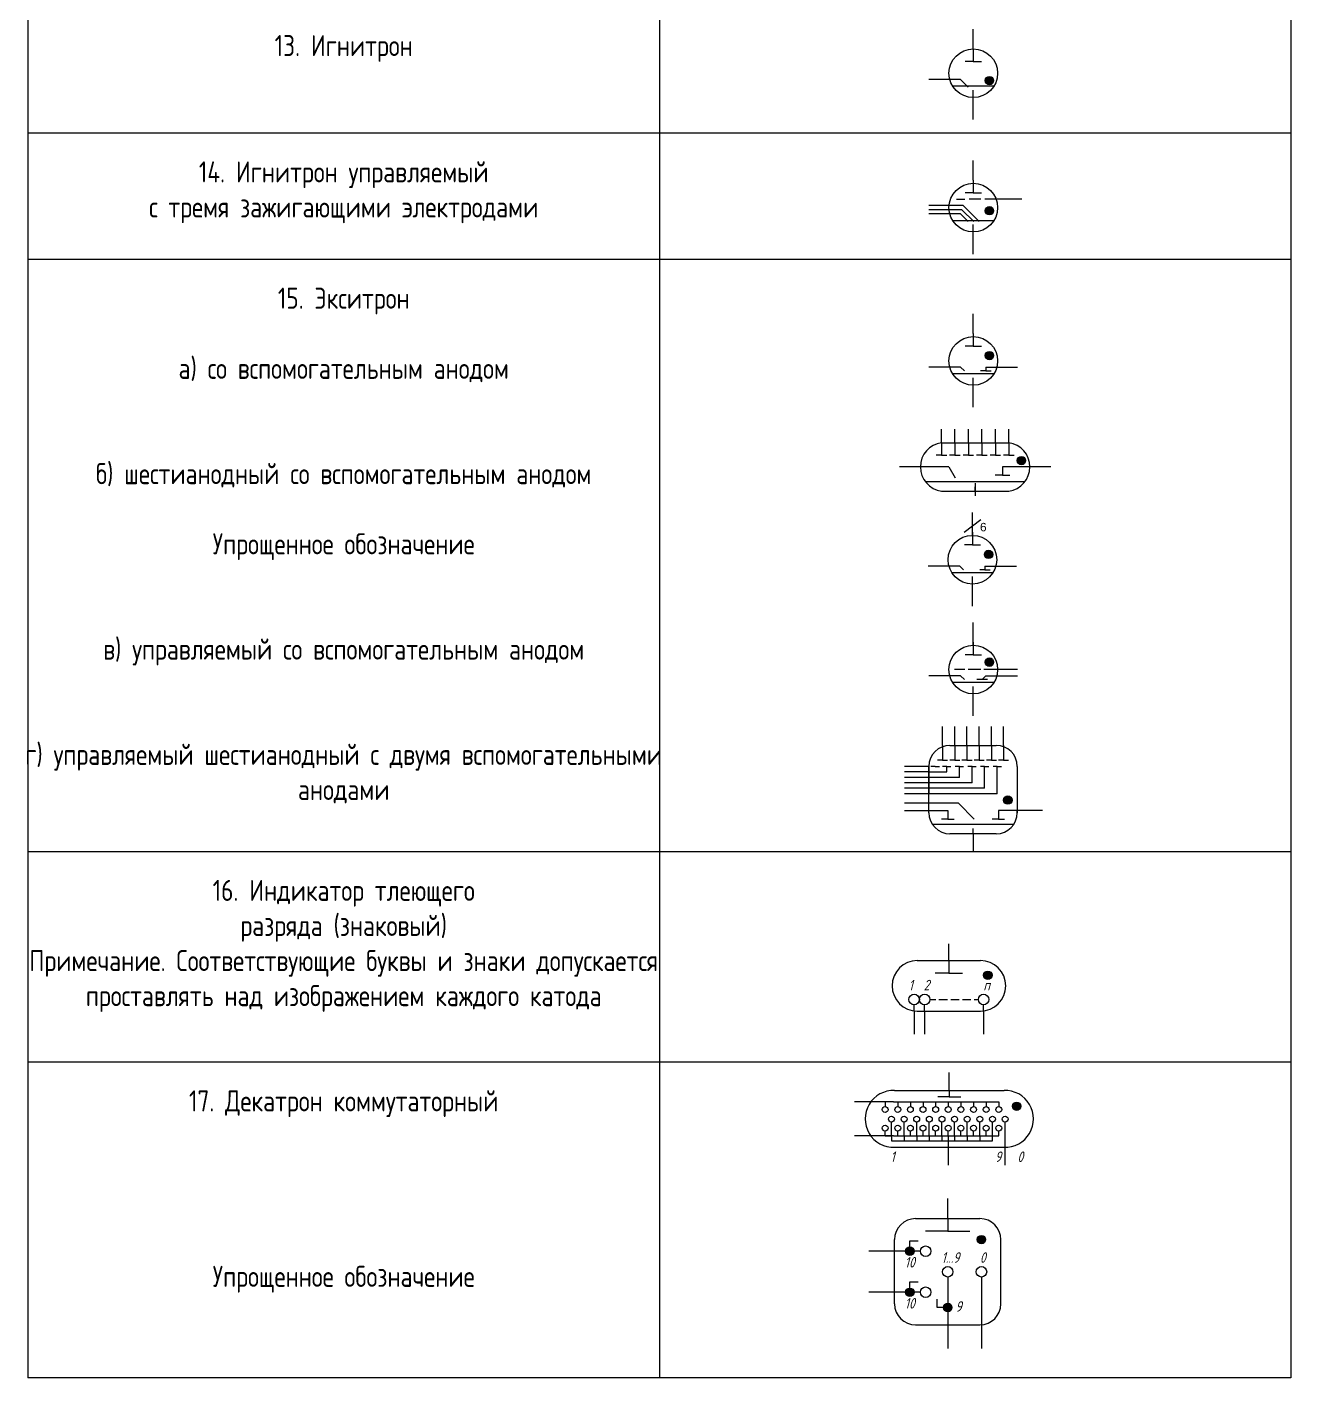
# Model space of a CAD drawing. Header units: millimetres. Extents: x -33 to 3443, y 207 to 2353.
# Drawn here: x 1558 to 1858.3, y 1321.3 to 1642.2 of the extents above; entities that cross this region are included whole.
import ezdxf

# ---------------------------------------------------------------- set-up
doc = ezdxf.new("R2010")
doc.units = ezdxf.units.MM
doc.styles.get("Standard").update_dxf_attribs({"font": 'arial.ttf'})

msp = doc.modelspace()

# ---------------------------------------------------------------- hatches: boundary and pattern name
at = {"true_color": 0x000000}
h = msp.add_hatch(color=18, dxfattribs=at)
h.dxf.hatch_style = 1
h.paths.add_polyline_path([(1787.64, 1629.44, 1), (1785.64, 1629.44, 1)])
h = msp.add_hatch(color=18, dxfattribs=at)
h.dxf.hatch_style = 1
h.paths.add_polyline_path([(1787.64, 1598.51, 1), (1785.64, 1598.51, 1)])
h = msp.add_hatch(color=18, dxfattribs=at)
h.dxf.hatch_style = 1
h.paths.add_polyline_path([(1787.64, 1564.11, 1), (1785.64, 1564.11, 1)])
h = msp.add_hatch(color=18, dxfattribs=at)
h.dxf.hatch_style = 1
h.paths.add_polyline_path([(1795.24, 1539.18, 1), (1793.24, 1539.18, 1)])
h = msp.add_hatch(color=18, dxfattribs=at)
h.dxf.hatch_style = 1
h.paths.add_polyline_path([(1785.44, 1516.89, 1), (1787.44, 1516.89, 1)])
h = msp.add_hatch(color=18, dxfattribs=at)
h.dxf.hatch_style = 1
h.paths.add_polyline_path([(1787.64, 1491.3, 1), (1785.64, 1491.3, 1)])
h = msp.add_hatch(color=18, dxfattribs=at)
h.dxf.hatch_style = 1
h.paths.add_polyline_path([(1790, 1458.54, 1), (1792, 1458.54, 1)])
h = msp.add_hatch(color=18, dxfattribs=at)
h.dxf.hatch_style = 1
h.paths.add_polyline_path([(1785.25, 1416.93, 1), (1787.25, 1416.93, 1)])
h = msp.add_hatch(color=18, dxfattribs=at)
h.dxf.hatch_style = 1
h.paths.add_polyline_path([(1792.1, 1385.83, 1), (1794.1, 1385.83, 1)])
h = msp.add_hatch(color=18, dxfattribs=at)
h.dxf.hatch_style = 1
h.paths.add_polyline_path([(1783.73, 1354.15, 1), (1785.73, 1354.15, 1)])
h = msp.add_hatch(color=18, dxfattribs=at)
h.dxf.hatch_style = 1
h.paths.add_polyline_path([(1766.73, 1351.4, 1), (1768.73, 1351.4, 1)])
h = msp.add_hatch(color=18, dxfattribs=at)
h.dxf.hatch_style = 1
h.paths.add_polyline_path([(1766.73, 1341.65, 1), (1768.73, 1341.65, 1)])
h = msp.add_hatch(color=18, dxfattribs=at)
h.dxf.hatch_style = 1
h.paths.add_polyline_path([(1777.73, 1338.02, 1), (1775.73, 1338.02, 1)])

# ---------------------------------------------------------------- linework, layer by layer
for p, q in [((1558.26, 2066.93), (1558.26, 1321.29)), ((1708.26, 2066.93), (1708.26, 1321.29)), ((1858.26, 2066.93), (1858.26, 1321.29)), ((1782.81, 1636.96), (1782.81, 1641.63)), ((1782.81, 1636.96), (1782.81, 1633.93)), ((1782.81, 1633.93), (1780.88, 1633.93)), ((1782.81, 1633.93), (1784.73, 1633.93)), ((1777.03, 1629.68), (1772.28, 1629.68)), ((1779.8, 1629.68), (1777.03, 1629.68)), ((1777.87, 1628.16), (1787.71, 1628.16)), ((1781.59, 1627.9), (1779.8, 1629.68)), ((1782.81, 1620.16), (1782.81, 1627.16)), ((1858.26, 1616.93), (1558.26, 1616.93)), ((1782.81, 1605.78), (1782.81, 1610.46)), ((1782.81, 1605.78), (1782.81, 1602.76)), ((1778.83, 1601.26), (1780.83, 1601.26)), ((1782.81, 1602.76), (1780.88, 1602.76)), ((1784.58, 1601.26), (1781.83, 1601.26)), ((1782.81, 1602.76), (1784.73, 1602.76)), ((1794.33, 1601.26), (1785.58, 1601.26)), ((1777.03, 1599.76), (1772.28, 1599.76)), ((1777.03, 1598.76), (1772.28, 1598.76)), ((1780.42, 1599.76), (1777.03, 1599.76)), ((1780.11, 1598.76), (1777.03, 1598.76)), ((1782.9, 1595.97), (1780.11, 1598.76)), ((1784.21, 1595.97), (1780.42, 1599.76)), ((1777.03, 1597.76), (1772.28, 1597.76)), ((1779.8, 1597.76), (1777.03, 1597.76)), ((1777.87, 1596.23), (1787.71, 1596.23)), ((1781.59, 1595.97), (1779.8, 1597.76)), ((1782.81, 1588.23), (1782.81, 1595.23)), ((1858.26, 1586.93), (1558.26, 1586.93)), ((1782.81, 1569.39), (1782.81, 1574.06)), ((1782.81, 1569.39), (1782.81, 1566.36)), ((1782.81, 1566.36), (1780.88, 1566.36)), ((1782.81, 1566.36), (1784.73, 1566.36)), ((1777.03, 1561.36), (1772.28, 1561.36)), ((1779.8, 1561.36), (1777.03, 1561.36)), ((1777.87, 1559.84), (1787.71, 1559.84)), ((1780.69, 1560.47), (1779.8, 1561.36)), ((1785.78, 1560.47), (1784.53, 1560.47)), ((1785.78, 1561.36), (1788.54, 1561.36)), ((1785.78, 1561.36), (1785.78, 1560.47)), ((1785.78, 1560.47), (1787.03, 1560.47)), ((1788.54, 1561.36), (1793.29, 1561.36)), ((1782.81, 1551.84), (1782.81, 1558.84)), ((1775.24, 1543.43), (1775.24, 1546.68)), ((1778.44, 1543.43), (1778.44, 1546.68)), ((1781.64, 1543.43), (1781.64, 1546.68)), ((1784.84, 1543.43), (1784.84, 1546.68)), ((1788.04, 1543.43), (1788.04, 1546.68)), ((1791.24, 1543.43), (1791.24, 1546.68)), ((1775.24, 1543.43), (1791.24, 1543.43)), ((1775.24, 1543.43), (1775.24, 1540.43)), ((1778.44, 1543.43), (1778.44, 1540.43)), ((1781.64, 1543.43), (1781.64, 1540.43)), ((1784.84, 1543.43), (1784.84, 1540.43)), ((1788.04, 1543.43), (1788.04, 1540.43)), ((1791.24, 1543.43), (1791.24, 1540.43)), ((1775.24, 1540.43), (1773.99, 1540.43)), ((1775.24, 1540.43), (1776.49, 1540.43)), ((1778.44, 1540.43), (1777.19, 1540.43)), ((1778.44, 1540.43), (1779.69, 1540.43)), ((1781.64, 1540.43), (1780.39, 1540.43)), ((1781.64, 1540.43), (1782.89, 1540.43)), ((1784.84, 1540.43), (1783.59, 1540.43)), ((1784.84, 1540.43), (1786.09, 1540.43)), ((1788.04, 1540.43), (1786.79, 1540.43)), ((1788.04, 1540.43), (1789.29, 1540.43)), ((1791.24, 1540.43), (1789.99, 1540.43)), ((1791.24, 1540.43), (1792.49, 1540.43)), ((1776.99, 1537.68), (1765.24, 1537.68)), ((1776.99, 1537.68), (1778.49, 1535.08)), ((1801.24, 1537.68), (1789.74, 1537.68)), ((1789.74, 1537.68), (1789.74, 1535.68)), ((1771.48, 1534.18), (1795.07, 1534.18)), ((1783.24, 1533.83), (1783.24, 1530.83)), ((1789.74, 1535.68), (1787.99, 1535.68)), ((1789.74, 1535.68), (1791.49, 1535.68)), ((1775.24, 1531.93), (1791.24, 1531.93)), ((1783.24, 1531.93), (1783.24, 1532.93)), ((1782.6, 1522.16), (1782.6, 1526.84)), ((1782.6, 1523.66), (1784.61, 1525.16)), ((1780.6, 1522.17), (1782.6, 1523.66)), ((1782.6, 1521.41), (1782.6, 1523.66)), ((1782.6, 1522.16), (1782.6, 1519.14)), ((1782.6, 1519.14), (1780.68, 1519.14)), ((1782.6, 1519.14), (1784.53, 1519.14)), ((1776.83, 1514.14), (1772.08, 1514.14)), ((1779.6, 1514.14), (1776.83, 1514.14)), ((1777.67, 1512.61), (1787.51, 1512.61)), ((1780.49, 1513.24), (1779.6, 1514.14)), ((1782.6, 1504.61), (1782.6, 1511.61)), ((1785.57, 1513.24), (1784.32, 1513.24)), ((1785.57, 1514.14), (1788.34, 1514.14)), ((1785.57, 1514.14), (1785.57, 1513.24)), ((1785.57, 1513.24), (1786.82, 1513.24)), ((1788.34, 1514.14), (1793.09, 1514.14)), ((1782.81, 1496.07), (1782.81, 1500.75)), ((1782.81, 1495.32), (1782.81, 1497.57)), ((1782.81, 1496.07), (1782.81, 1493.05)), ((1782.81, 1493.05), (1780.88, 1493.05)), ((1782.81, 1493.05), (1784.73, 1493.05)), ((1780.83, 1489.55), (1778.33, 1489.55)), ((1784.58, 1489.55), (1781.58, 1489.55)), ((1793.29, 1489.55), (1785.33, 1489.55)), ((1777.03, 1488.05), (1772.28, 1488.05)), ((1779.8, 1488.05), (1777.03, 1488.05)), ((1777.87, 1486.52), (1787.71, 1486.52)), ((1780.69, 1487.16), (1779.8, 1488.05)), ((1786.17, 1487.16), (1783.67, 1487.16)), ((1784.92, 1487.16), (1785.81, 1488.05)), ((1785.81, 1488.05), (1788.54, 1488.05)), ((1788.54, 1488.05), (1793.29, 1488.05)), ((1782.81, 1478.52), (1782.81, 1485.52)), ((1775.5, 1471.54), (1775.5, 1476.04)), ((1778.4, 1471.54), (1778.4, 1476.04)), ((1781.3, 1471.54), (1781.3, 1476.04)), ((1784.2, 1471.54), (1784.2, 1476.04)), ((1787.1, 1471.54), (1787.1, 1476.04)), ((1790, 1471.54), (1790, 1476.04)), ((1775.5, 1471.54), (1775.5, 1468.04)), ((1777.25, 1471.54), (1788.25, 1471.54)), ((1778.4, 1471.54), (1778.4, 1468.04)), ((1781.3, 1471.54), (1781.3, 1468.04)), ((1784.2, 1471.54), (1784.2, 1468.04)), ((1787.1, 1471.54), (1787.1, 1468.04)), ((1790, 1471.54), (1790, 1468.04)), ((1772.25, 1466.54), (1766.5, 1466.54)), ((1772.25, 1455.54), (1772.25, 1466.54)), ((1772.25, 1466.54), (1772.25, 1460.04)), ((1773.75, 1466.54), (1772.75, 1466.54)), ((1773.75, 1466.54), (1774.75, 1466.54)), ((1775.5, 1468.04), (1774.3, 1468.04)), ((1775.5, 1468.04), (1776.7, 1468.04)), ((1776.5, 1466.54), (1775.5, 1466.54)), ((1776.5, 1465.24), (1776.5, 1466.54)), ((1776.5, 1466.54), (1777.5, 1466.54)), ((1778.4, 1468.04), (1777.2, 1468.04)), ((1778.4, 1468.04), (1779.6, 1468.04)), ((1779.5, 1466.54), (1778.5, 1466.54)), ((1779.5, 1463.94), (1779.5, 1466.54)), ((1779.5, 1466.54), (1780.5, 1466.54)), ((1781.3, 1468.04), (1780.1, 1468.04)), ((1781.3, 1468.04), (1782.5, 1468.04)), ((1782.5, 1466.54), (1781.5, 1466.54)), ((1782.5, 1462.64), (1782.5, 1466.54)), ((1782.5, 1466.54), (1783.5, 1466.54)), ((1784.2, 1468.04), (1783, 1468.04)), ((1784.2, 1468.04), (1785.4, 1468.04)), ((1785.5, 1466.54), (1784.5, 1466.54)), ((1785.5, 1461.34), (1785.5, 1466.54)), ((1785.5, 1466.54), (1786.5, 1466.54)), ((1787.1, 1468.04), (1785.9, 1468.04)), ((1787.1, 1468.04), (1788.3, 1468.04)), ((1788.5, 1466.54), (1787.5, 1466.54)), ((1788.5, 1460.04), (1788.5, 1466.54)), ((1788.5, 1466.54), (1789.5, 1466.54)), ((1790, 1468.04), (1788.8, 1468.04)), ((1790, 1468.04), (1791.2, 1468.04)), ((1793.25, 1466.54), (1793.25, 1455.54)), ((1772.25, 1465.24), (1766.5, 1465.24)), ((1779.5, 1463.94), (1766.5, 1463.94)), ((1772.25, 1465.24), (1776.5, 1465.24)), ((1782.5, 1462.64), (1766.5, 1462.64)), ((1785.5, 1461.34), (1766.5, 1461.34)), ((1788.5, 1460.04), (1766.5, 1460.04)), ((1779.25, 1457.79), (1766.5, 1457.79)), ((1779.25, 1457.79), (1783, 1454.04)), ((1766.5, 1456.04), (1776.75, 1456.04)), ((1772.25, 1455.54), (1772.25, 1456.04)), ((1776.75, 1454.04), (1775.25, 1454.04)), ((1776.75, 1456.04), (1776.75, 1454.04)), ((1776.75, 1454.04), (1778.25, 1454.04)), ((1788.75, 1454.04), (1787.25, 1454.04)), ((1799.25, 1456.04), (1788.75, 1456.04)), ((1788.75, 1456.04), (1788.75, 1454.04)), ((1788.75, 1454.04), (1790.25, 1454.04)), ((1793.25, 1456.04), (1791, 1456.04)), ((1793.25, 1455.54), (1793.25, 1456.04)), ((1773.07, 1452.79), (1792.42, 1452.79)), ((1788.25, 1450.54), (1777.25, 1450.54)), ((1782.75, 1450.54), (1782.75, 1451.79)), ((1782.75, 1450.54), (1782.75, 1446.29)), ((1858.26, 1446.29), (1558.26, 1446.29)), ((1777, 1420.43), (1777, 1424.43)), ((1769.5, 1420.43), (1784.5, 1420.43)), ((1777, 1420.43), (1777, 1417.43)), ((1777, 1417.43), (1773.75, 1417.43)), ((1777, 1417.43), (1780.25, 1417.43)), ((1768.75, 1408.43), (1768.75, 1409.93)), ((1771.25, 1408.43), (1771.25, 1409.93)), ((1772.5, 1411.18), (1773.9, 1411.18)), ((1774.65, 1411.18), (1776.65, 1411.18)), ((1777.43, 1411.18), (1779.43, 1411.18)), ((1780.21, 1411.18), (1782.21, 1411.18)), ((1782.99, 1411.18), (1783.99, 1411.18)), ((1785.25, 1408.43), (1785.25, 1409.93)), ((1768.75, 1408.43), (1768.75, 1402.93)), ((1769.5, 1408.43), (1784.5, 1408.43)), ((1769.5, 1408.43), (1771.25, 1408.43)), ((1771.25, 1408.43), (1771.25, 1402.93)), ((1785.25, 1408.43), (1785.25, 1402.93)), ((1858.26, 1396.29), (1558.26, 1396.29)), ((1777.1, 1389.58), (1777.1, 1393.83)), ((1764.1, 1389.58), (1790.1, 1389.58)), ((1777.1, 1389.58), (1777.1, 1388.08)), ((1763.86, 1386.84), (1754.61, 1386.84)), ((1761.86, 1386.84), (1761.86, 1385.74)), ((1763.86, 1386.84), (1788.86, 1386.84)), ((1764.86, 1386.84), (1764.86, 1385.74)), ((1767.86, 1386.84), (1767.86, 1385.74)), ((1770.86, 1386.84), (1770.86, 1385.74)), ((1773.86, 1386.84), (1773.86, 1385.74)), ((1777.1, 1388.08), (1774.35, 1388.08)), ((1776.86, 1386.84), (1776.86, 1385.74)), ((1777.1, 1388.08), (1779.85, 1388.08)), ((1779.86, 1386.84), (1779.86, 1385.74)), ((1782.86, 1386.84), (1782.86, 1385.74)), ((1785.86, 1386.84), (1785.86, 1385.74)), ((1788.86, 1386.84), (1788.86, 1385.74)), ((1761.86, 1378.83), (1761.86, 1379.93)), ((1763.36, 1378.83), (1763.36, 1382.08)), ((1764.86, 1378.83), (1764.86, 1379.93)), ((1766.36, 1378.83), (1766.36, 1382.08)), ((1767.86, 1378.83), (1767.86, 1379.93)), ((1769.36, 1378.83), (1769.36, 1382.08)), ((1770.86, 1378.83), (1770.86, 1379.93)), ((1772.36, 1378.83), (1772.36, 1382.08)), ((1773.86, 1378.83), (1773.86, 1379.93)), ((1775.36, 1378.83), (1775.36, 1382.08)), ((1776.86, 1378.83), (1776.86, 1379.93)), ((1778.36, 1378.83), (1778.36, 1382.08)), ((1779.86, 1378.83), (1779.86, 1379.93)), ((1781.36, 1378.83), (1781.36, 1382.08)), ((1782.86, 1378.83), (1782.86, 1379.93)), ((1784.36, 1378.83), (1784.36, 1382.08)), ((1785.86, 1378.83), (1785.86, 1379.93)), ((1787.36, 1378.83), (1787.36, 1382.08)), ((1788.86, 1378.83), (1788.86, 1379.93)), ((1790.36, 1371.83), (1790.36, 1382.08)), ((1763.86, 1378.83), (1754.61, 1378.83)), ((1761.86, 1378.83), (1763.36, 1378.83)), ((1763.36, 1378.83), (1763.36, 1377.58)), ((1763.36, 1377.58), (1787.36, 1377.58)), ((1763.86, 1378.83), (1788.86, 1378.83)), ((1766.36, 1378.83), (1766.36, 1377.58)), ((1769.36, 1378.83), (1769.36, 1377.58)), ((1772.36, 1378.83), (1772.36, 1377.58)), ((1775.36, 1378.83), (1775.36, 1377.58)), ((1776.86, 1378.83), (1776.86, 1371.83)), ((1778.36, 1378.83), (1778.36, 1377.58)), ((1781.36, 1378.83), (1781.36, 1377.58)), ((1784.36, 1378.83), (1784.36, 1377.58)), ((1787.36, 1377.58), (1787.36, 1378.83)), ((1764.1, 1376.08), (1790.35, 1376.08)), ((1776.73, 1359.15), (1776.73, 1363.9)), ((1769.1, 1359.15), (1784.35, 1359.15)), ((1776.73, 1359.15), (1776.73, 1356.15)), ((1764.1, 1338.9), (1764.1, 1354.15)), ((1776.73, 1356.15), (1771.48, 1356.15)), ((1776.73, 1356.15), (1781.98, 1356.15)), ((1789.35, 1338.9), (1789.35, 1354.15)), ((1770.23, 1351.4), (1757.98, 1351.4)), ((1767.73, 1351.4), (1767.73, 1353.9)), ((1767.73, 1353.9), (1769.73, 1353.9)), ((1770.23, 1351.4), (1767.73, 1351.4)), ((1776.73, 1345.27), (1776.73, 1338.02)), ((1784.73, 1345.27), (1784.73, 1337.02)), ((1770.23, 1341.65), (1757.98, 1341.65)), ((1767.73, 1341.65), (1767.73, 1344.15)), ((1767.73, 1344.15), (1769.73, 1344.15)), ((1770.23, 1341.65), (1767.73, 1341.65)), ((1774.23, 1338.02), (1774.23, 1340.02)), ((1776.73, 1338.02), (1774.23, 1338.02)), ((1776.73, 1337.02), (1776.73, 1328.27)), ((1784.73, 1337.02), (1784.73, 1328.27)), ((1769.1, 1333.9), (1784.35, 1333.9)), ((1858.26, 1321.29), (1558.26, 1321.29))]:
    msp.add_line(p, q)
for centre, radius in [((1782.81, 1631.18), 5.78), ((1786.64, 1629.44), 1), ((1782.81, 1599.26), 5.78), ((1786.64, 1598.51), 1), ((1782.81, 1562.86), 5.78), ((1786.64, 1564.11), 1), ((1794.24, 1539.18), 1), ((1782.6, 1515.64), 5.78), ((1786.44, 1516.89), 1), ((1782.81, 1489.55), 5.78), ((1786.64, 1491.3), 1), ((1791, 1458.54), 1), ((1786.25, 1416.93), 1), ((1768.75, 1411.18), 1.25), ((1771.25, 1411.18), 1.25), ((1785.25, 1411.18), 1.25), ((1793.1, 1385.83), 1), ((1761.86, 1385.04), 0.7), ((1763.36, 1382.78), 0.7), ((1764.86, 1385.04), 0.7), ((1766.36, 1382.78), 0.7), ((1767.86, 1385.04), 0.7), ((1769.36, 1382.78), 0.7), ((1770.86, 1385.04), 0.7), ((1772.36, 1382.78), 0.7), ((1773.86, 1385.04), 0.7), ((1775.36, 1382.78), 0.7), ((1776.86, 1385.04), 0.7), ((1778.36, 1382.78), 0.7), ((1779.86, 1385.04), 0.7), ((1781.36, 1382.78), 0.7), ((1782.86, 1385.04), 0.7), ((1784.36, 1382.78), 0.7), ((1785.86, 1385.04), 0.7), ((1787.36, 1382.78), 0.7), ((1788.86, 1385.04), 0.7), ((1790.36, 1382.78), 0.7), ((1761.86, 1380.63), 0.7), ((1764.86, 1380.63), 0.7), ((1767.86, 1380.63), 0.7), ((1770.86, 1380.63), 0.7), ((1773.86, 1380.63), 0.7), ((1776.86, 1380.63), 0.7), ((1779.86, 1380.63), 0.7), ((1782.86, 1380.63), 0.7), ((1785.86, 1380.63), 0.7), ((1788.86, 1380.63), 0.7), ((1784.73, 1354.15), 1), ((1767.73, 1351.4), 1), ((1771.48, 1351.4), 1.25), ((1776.73, 1346.52), 1.25), ((1784.73, 1346.52), 1.25), ((1767.73, 1341.65), 1), ((1771.48, 1341.65), 1.25), ((1776.73, 1338.02), 1)]:
    msp.add_circle(centre, radius)
for centre, radius, start, end in [((1776.04, 1537.68), 5.81, 97.9818, 262.0182), ((1790.43, 1537.68), 5.81, 277.9818, 82.0182), ((1777.25, 1466.54), 5, 90, 180), ((1788.25, 1466.54), 5, 0, 90), ((1777.25, 1455.54), 5, 180, 270), ((1788.25, 1455.54), 5, 270, 0), ((1769.5, 1414.43), 6, 90, 270), ((1784.5, 1414.43), 6, 270, 90), ((1763.86, 1382.83), 6.75, 87.9167, 272.0833), ((1790.35, 1382.83), 6.75, 267.9167, 92.0833), ((1769.1, 1354.15), 5, 90, 180), ((1784.35, 1354.15), 5, 0, 90), ((1769.1, 1338.9), 5, 180, 270), ((1784.35, 1338.9), 5, 270, 0)]:
    msp.add_arc(centre, radius, start, end)

# ---------------------------------------------------------------- texts
at = {"color": 242, "true_color": 0xcd2027, "char_height": 5, "attachment_point": 2}
for s, heights, insert in [('\\pxqc;{\\fGOST type A|b0|i0|c204|p34;13.^IИгнитрон}', [23.24], (1633.26, 1640.25)), ('\\pxqc;{\\fGOST type A|b0|i0|c204|p34;14.^IИгнитрон управляемый\\Pс тремя зажигающими электродами}', [23.24], (1633.26, 1610.25)), ('\\pxqc;{\\fGOST type A|b0|i0|c204|p34;15.^IЭкситрон\\P\\Pа) со вспомогательным анодом\\P\\P\\Pб) шестианодный со вспомогательным анодом\\P\\PУпрощенное обозначение\\P\\P\\Pв) управляемый со вспомогательным анодом\\P\\P\\Pг) управляемый шестианодный с двумя вспомогательными\\Pанодами}', [131.69], (1633.26, 1580.25)), ('\\pxqc;{\\fGOST type A|b0|i0|c204|p34;16.^IИндикатор тлеющего\\Pразряда (знаковый)\\PПримечание. Соответствующие буквы и знаки допускается проставлять над изображением каждого катода}', [42.86], (1633.26, 1439.6)), ('\\pxqc;{\\fGOST type A|b0|i0|c204|p34;17.^IДекатрон коммутаторный\\P\\P\\P\\P\\PУпрощенное обозначение}', [63.68], (1633.26, 1389.6))]:
    msp.add_mtext_dynamic_manual_height_columns(s, width=150, gutter_width=12.5, heights=heights, dxfattribs=dict(at, insert=insert))
at = {"attachment_point": 1}
for s, width, heights, insert, char_height in [('6', 2.7245, [-2.04], (1784.4, 1524.38), 2), ('{\\fGOST type A|b0|i1|c204|p34;1  2}', 5.3249, [-2.5], (1767.45, 1415.86), 2.5), ('{\\fGOST type A|b0|i1|c204|p34;п}', 5.3249, [-2.5], (1785.2, 1415.86), 2.5), ('{\\fGOST type A|b0|i1|c204|p34;1}', 5.3249, [-2.5], (1763.13, 1375.09), 2.5), ('{\\fGOST type A|b0|i1|c204|p34;9   0}', 7.4846, [-2.5], (1787.96, 1375.09), 2.5), ('{\\fGOST type A|b0|i1|c204|p34;1...9}', 5.3249, [-2.5], (1775.25, 1351.14), 2.5), ('{\\fGOST type A|b0|i1|c204|p34;0}', 5.3249, [-2.5], (1784.37, 1351.14), 2.5), ('{\\fGOST type A|b0|i1|c204|p34;10}', 5.3249, [-2.5], (1766.53, 1350.03), 2.5), ('{\\fGOST type A|b0|i1|c204|p34;10}', 5.3249, [-2.5], (1766.53, 1340.28), 2.5), ('{\\fGOST type A|b0|i1|c204|p34;9}', 5.3249, [-2.5], (1778.59, 1339.53), 2.5)]:
    msp.add_mtext_dynamic_manual_height_columns(s, width=width, gutter_width=12.5, heights=heights, dxfattribs=dict(at, insert=insert, char_height=char_height))

doc.saveas('drawing.dxf')
